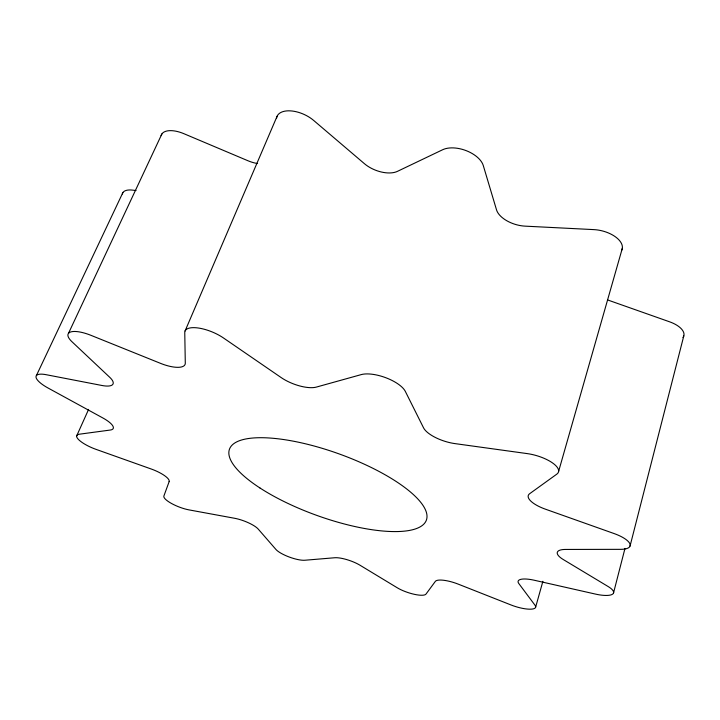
<?xml version="1.0" encoding="UTF-8"?>
<svg xmlns="http://www.w3.org/2000/svg" width="720" height="720" viewBox="0 0 720 720"><rect width="100%" height="100%" fill="white"/><g stroke="black" fill="none" stroke-linecap="round" stroke-linejoin="round"><path stroke-width="1.08" d="M630.063 546.003L683.793 335.916M613.503 593.055L624.987 548.397M535.617 607.221L542.889 581.301M558.63 471.348L622.305 248.382M185.076 330.975L277.074 116.289M76.644 435.978L88.605 409.392M68.49 333.342L161.892 133.938M36.378 375.606L122.877 192.6M136.053 190.557L132.759 190.143A20.223 8.829 25.8 0 0 122.319 194.004M607.59 299.934L669.6 321.813A21.951 10.413 13.2 0 1 682.956 337.536M276.525 118.413A23.769 12.753 24.4 0 1 290.313 110.862A23.769 12.753 24.4 0 1 313.65 120.429L364.419 163.683A23.535 12.744 21.7 0 0 397.458 171.351L442.701 149.715A24.201 13.527 19.3 0 1 466.335 150.705A24.201 13.527 19.3 0 1 483.282 165.555L496.53 209.88A23.454 12.6 17.1 0 0 525.087 226.143L593.928 229.617A23.58 12.447 14.6 0 1 621.621 250.389M257.589 163.53A22.671 11.475 24.9 0 1 248.022 160.776L183.789 133.65A22.302 10.791 26.3 0 0 161.127 135.621M169.146 481.608L163.89 496.008A17.919 4.725 21.3 0 0 171.54 503.496A17.919 4.725 21.3 0 0 189.045 509.895L234.576 518.274A17.82 4.725 20.6 0 1 258.255 529.119L275.922 549.441A17.361 4.5 19.9 0 0 289.197 557.01A17.361 4.5 19.9 0 0 304.821 560.241L334.728 557.748A17.748 4.689 19.3 0 1 360 565.227L397.278 587.79A17.748 4.653 18.5 0 0 414.36 594.324A17.748 4.653 18.5 0 0 425.988 594.09L435.348 581.382A18.522 5.031 18 0 1 458.19 584.118L511.038 604.971A19.053 5.22 17.2 0 0 529.785 609.192A19.053 5.22 17.2 0 0 534.978 605.196L518.841 583.578A20.079 5.76 16.9 0 1 534.303 580.248L595.44 594.081A21.132 6.246 16.1 0 0 612.342 594.315A21.132 6.246 16.1 0 0 608.148 586.539L563.31 559.557A22.122 6.912 16.1 0 1 565.47 549.441L620.568 549.342A23.535 7.74 15.6 0 0 629.91 543.852A23.535 7.74 15.6 0 0 614.142 533.574L545.364 509.157A24.093 8.334 16.4 0 1 529.641 493.722L556.848 474.111A25.434 9.369 16.6 0 0 552.339 462.798A25.434 9.369 16.6 0 0 527.256 453.609L454.914 443.601A25.308 9.486 18.1 0 1 423.54 427.815L405.324 391.392A26.19 10.242 19.5 0 0 386.091 377.829A26.19 10.242 19.5 0 0 361.26 374.598L316.377 387.081A25.407 9.603 21 0 1 281.196 377.595L223.524 338.004A25.668 9.621 22.6 0 0 198.162 327.987A25.668 9.621 22.6 0 0 184.761 332.613L185.292 363.141A24.381 8.586 23.1 0 1 160.479 363.339L90.954 335.331A23.931 8.046 24 0 0 70.578 332.001A23.931 8.046 24 0 0 71.955 341.73L109.755 377.325A22.509 7.155 23.5 0 1 101.916 385.479L46.116 374.688A21.564 6.489 23.7 0 0 36.018 377.199A21.564 6.489 23.7 0 0 47.925 387.945L102.78 417.924A20.421 5.94 22.9 0 1 110.295 430.038L79.353 434.205A19.377 5.364 22.6 0 0 79.227 440.208A19.377 5.364 22.6 0 0 95.976 449.343L151.155 468.981A18.747 5.13 21.8 0 1 169.146 481.608M259.92 487.953A104.652 32.706 19.8 0 0 424.341 523.539A104.652 32.706 19.8 0 0 299.511 442.44A104.652 32.706 19.8 0 0 259.92 487.953"/></g></svg>
